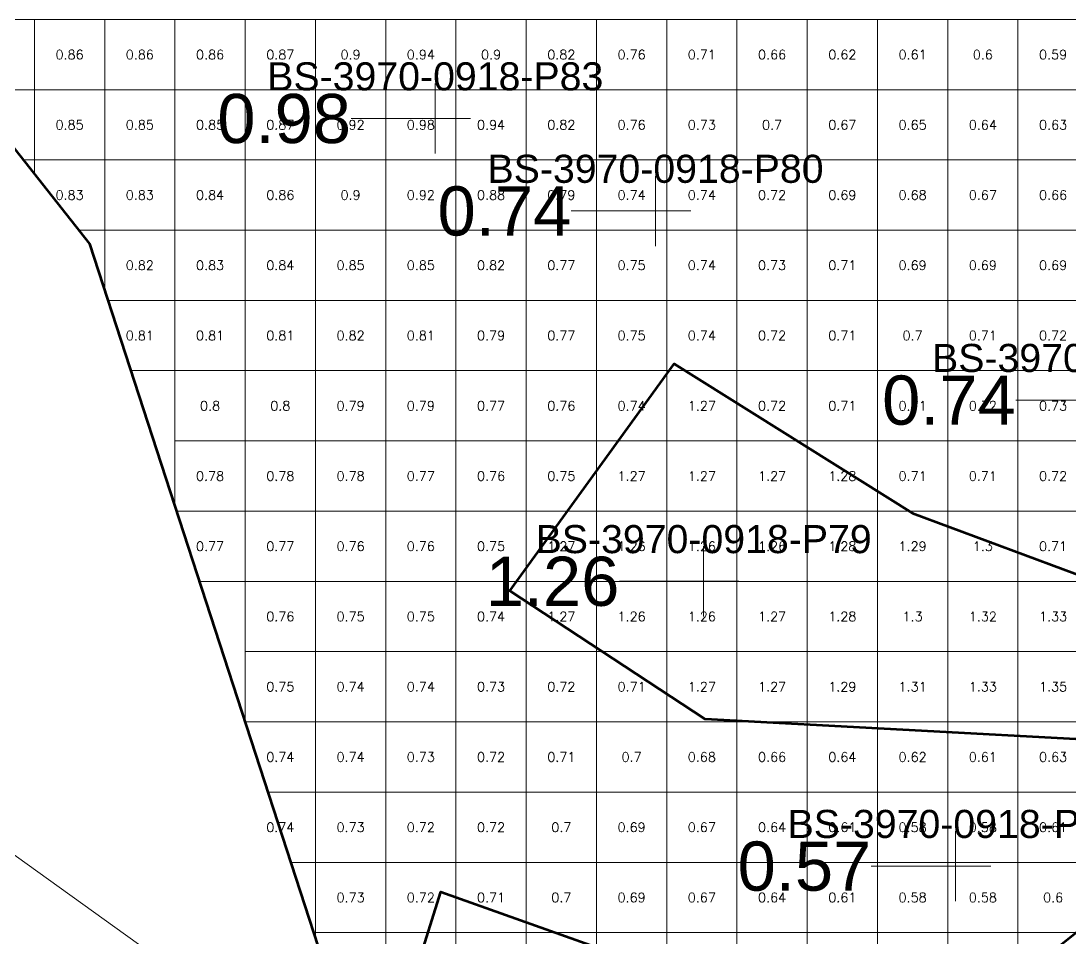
# Model space of a CAD drawing. Header units: inches. Extents: x 469759 to 470079, y 4349683 to 4349873.
# Drawn here: x 469863.11 to 469878.04, y 4349722.36 to 4349735.42 of the extents above; entities that cross this region are included whole.
import ezdxf
from ezdxf.enums import TextEntityAlignment as Align

# ---------------------------------------------------------------- set-up
doc = ezdxf.new("R2010")
doc.units = ezdxf.units.IN
doc.header["$MEASUREMENT"] = 0
for name, color, linetype, lineweight in [('点', 7, 'Continuous', 0), ('爆区方格网', 7, 'Continuous', 0), ('线条', 7, 'Continuous', 0), ('钻孔', 7, 'Continuous', 0)]:
    doc.layers.add(name, color=color, linetype=linetype, lineweight=lineweight)
doc.styles.add('3dmine_textStyle_1', font='txt.shx', dxfattribs={"height": 1, "bigfont": 'gbcbig.shx'})
doc.styles.add('3dmine_textStyle_2', font='arial.ttf', dxfattribs={"height": 1})

msp = doc.modelspace()

# ---------------------------------------------------------------- hatches: boundary and pattern name
at = {"layer": '钻孔', "linetype": 'Continuous', "lineweight": 0, "true_color": 0x00ffff, "extrusion": (0, 1, 0)}
for points in [[(-469870.01, 3959.703), (-469869.01, 3959.703), (-469869.01, 3972.703), (-469870.01, 3972.703)], [(-469873.145, 3959.815), (-469872.145, 3959.815), (-469872.145, 3972.815), (-469873.145, 3972.815)], [(-469877.416, 3959.762), (-469876.416, 3959.762), (-469876.416, 3972.762), (-469877.416, 3972.762)]]:
    msp.add_hatch(color=4, dxfattribs=at).paths.add_polyline_path(points, flags=0)
at = {"layer": '钻孔', "linetype": 'Continuous', "lineweight": 0, "true_color": 0x0000ff, "extrusion": (0, 1, 0)}
msp.add_hatch(color=5, dxfattribs=at).paths.add_polyline_path([(-469873.83, 3959.854), (-469872.83, 3959.854), (-469872.83, 3972.854), (-469873.83, 3972.854)], flags=0)

# ---------------------------------------------------------------- linework, layer by layer
at = {"color": 7, "linetype": 'Continuous', "lineweight": 0, "elevation": 3966.233}
msp.add_lwpolyline([(469845.427, 4349736.191), (469868.108, 4349719.891), (469868.108, 4349719.891), (469864.089, 4349732.247), (469861.567, 4349735.442), (469861.304, 4349735.775), (469863.277, 4349745.916), (469858.867, 4349747.095), (469855.24, 4349743.466), (469853.308, 4349743.754), (469850.298, 4349745.551), (469847.477, 4349743.663), (469848.343, 4349739.646), (469845.427, 4349736.191), (469845.427, 4349736.191)], dxfattribs=at)
at = {"color": 5, "linetype": 'Continuous', "lineweight": 53, "elevation": 3966.246}
for points in [[(469863.277, 4349745.916), (469862.112, 4349740.002), (469861.303, 4349735.776), (469864.089, 4349732.247), (469868.108, 4349719.891), (469869.089, 4349723.024), (469873.638, 4349721.402), (469875.959, 4349720.708), (469878.965, 4349723.109)], [(469878.48, 4349725.177), (469872.853, 4349725.479), (469870.07, 4349727.308), (469872.409, 4349730.537), (469875.805, 4349728.411), (469879.019, 4349727.218)]]:
    msp.add_lwpolyline(points, dxfattribs=at)
at = {"color": 7, "linetype": 'Continuous', "lineweight": 50, "elevation": 3966.246}
for points in [[(469879.019, 4349727.218), (469875.805, 4349728.411), (469872.409, 4349730.537), (469870.07, 4349727.308)], [(469870.07, 4349727.308), (469872.853, 4349725.479), (469872.853, 4349725.479), (469878.48, 4349725.177)], [(469878.965, 4349723.109), (469875.959, 4349720.708), (469873.638, 4349721.402), (469869.089, 4349723.024), (469868.108, 4349719.891), (469870.688, 4349717.269), (469874.939, 4349716.168), (469879.423, 4349718.362)]]:
    msp.add_lwpolyline(points, dxfattribs=at)
at = {"layer": '点', "color": 138, "linetype": 'Continuous', "lineweight": 0, "true_color": 0x004c4c}
for points, elevation in [([(469869.01, 4349733.532), (469869.01, 4349734.532)], 3972.703), ([(469869.51, 4349734.032), (469868.51, 4349734.032)], 3972.703), ([(469872.145, 4349732.216), (469872.145, 4349733.216)], 3972.815), ([(469872.645, 4349732.716), (469871.645, 4349732.716)], 3972.815), ([(469878.973, 4349730.023), (469877.973, 4349730.023)], 3972.767), ([(469872.83, 4349726.944), (469872.83, 4349727.944)], 3972.854), ([(469873.33, 4349727.444), (469872.33, 4349727.444)], 3972.854), ([(469876.416, 4349722.889), (469876.416, 4349723.889)], 3972.762), ([(469876.916, 4349723.389), (469875.916, 4349723.389)], 3972.762)]:
    msp.add_lwpolyline(points, dxfattribs=dict(at, elevation=elevation))
at = {"layer": '爆区方格网', "color": 4, "linetype": 'Continuous', "lineweight": 0, "true_color": 0x00ffff, "elevation": 3972.193}
for points in [[(469863.304, 4349734.442), (469862.356, 4349734.442), (469862.304, 4349734.508), (469862.304, 4349735.442), (469863.304, 4349735.442), (469863.304, 4349734.442)], [(469864.304, 4349734.442), (469863.304, 4349734.442), (469863.304, 4349735.442), (469864.304, 4349735.442), (469864.304, 4349734.442)], [(469865.304, 4349734.442), (469864.304, 4349734.442), (469864.304, 4349735.442), (469865.304, 4349735.442), (469865.304, 4349734.442)], [(469866.304, 4349734.442), (469865.304, 4349734.442), (469865.304, 4349735.442), (469866.304, 4349735.442), (469866.304, 4349734.442)], [(469867.304, 4349734.442), (469866.304, 4349734.442), (469866.304, 4349735.442), (469867.304, 4349735.442), (469867.304, 4349734.442)], [(469868.304, 4349734.442), (469867.304, 4349734.442), (469867.304, 4349735.442), (469868.304, 4349735.442), (469868.304, 4349734.442)], [(469869.304, 4349734.442), (469868.304, 4349734.442), (469868.304, 4349735.442), (469869.304, 4349735.442), (469869.304, 4349734.442)], [(469870.304, 4349734.442), (469869.304, 4349734.442), (469869.304, 4349735.442), (469870.304, 4349735.442), (469870.304, 4349734.442)], [(469871.304, 4349734.442), (469870.304, 4349734.442), (469870.304, 4349735.442), (469871.304, 4349735.442), (469871.304, 4349734.442)], [(469872.304, 4349734.442), (469871.304, 4349734.442), (469871.304, 4349735.442), (469872.304, 4349735.442), (469872.304, 4349734.442)], [(469873.304, 4349734.442), (469872.304, 4349734.442), (469872.304, 4349735.442), (469873.304, 4349735.442), (469873.304, 4349734.442)], [(469874.304, 4349734.442), (469873.304, 4349734.442), (469873.304, 4349735.442), (469874.304, 4349735.442), (469874.304, 4349734.442)], [(469875.304, 4349734.442), (469874.304, 4349734.442), (469874.304, 4349735.442), (469875.304, 4349735.442), (469875.304, 4349734.442)], [(469876.304, 4349734.442), (469875.304, 4349734.442), (469875.304, 4349735.442), (469876.304, 4349735.442), (469876.304, 4349734.442)], [(469877.304, 4349734.442), (469876.304, 4349734.442), (469876.304, 4349735.442), (469877.304, 4349735.442), (469877.304, 4349734.442)], [(469878.304, 4349734.442), (469877.304, 4349734.442), (469877.304, 4349735.442), (469878.304, 4349735.442), (469878.304, 4349734.442)], [(469863.304, 4349733.442), (469863.146, 4349733.442), (469862.356, 4349734.442), (469863.304, 4349734.442), (469863.304, 4349733.442)], [(469864.304, 4349733.442), (469863.304, 4349733.442), (469863.304, 4349734.442), (469864.304, 4349734.442), (469864.304, 4349733.442)], [(469865.304, 4349733.442), (469864.304, 4349733.442), (469864.304, 4349734.442), (469865.304, 4349734.442), (469865.304, 4349733.442)], [(469866.304, 4349733.442), (469865.304, 4349733.442), (469865.304, 4349734.442), (469866.304, 4349734.442), (469866.304, 4349733.442)], [(469867.304, 4349733.442), (469866.304, 4349733.442), (469866.304, 4349734.442), (469867.304, 4349734.442), (469867.304, 4349733.442)], [(469868.304, 4349733.442), (469867.304, 4349733.442), (469867.304, 4349734.442), (469868.304, 4349734.442), (469868.304, 4349733.442)], [(469869.304, 4349733.442), (469868.304, 4349733.442), (469868.304, 4349734.442), (469869.304, 4349734.442), (469869.304, 4349733.442)], [(469870.304, 4349733.442), (469869.304, 4349733.442), (469869.304, 4349734.442), (469870.304, 4349734.442), (469870.304, 4349733.442)], [(469871.304, 4349733.442), (469870.304, 4349733.442), (469870.304, 4349734.442), (469871.304, 4349734.442), (469871.304, 4349733.442)], [(469872.304, 4349733.442), (469871.304, 4349733.442), (469871.304, 4349734.442), (469872.304, 4349734.442), (469872.304, 4349733.442)], [(469873.304, 4349733.442), (469872.304, 4349733.442), (469872.304, 4349734.442), (469873.304, 4349734.442), (469873.304, 4349733.442)], [(469874.304, 4349733.442), (469873.304, 4349733.442), (469873.304, 4349734.442), (469874.304, 4349734.442), (469874.304, 4349733.442)], [(469875.304, 4349733.442), (469874.304, 4349733.442), (469874.304, 4349734.442), (469875.304, 4349734.442), (469875.304, 4349733.442)], [(469876.304, 4349733.442), (469875.304, 4349733.442), (469875.304, 4349734.442), (469876.304, 4349734.442), (469876.304, 4349733.442)], [(469877.304, 4349733.442), (469876.304, 4349733.442), (469876.304, 4349734.442), (469877.304, 4349734.442), (469877.304, 4349733.442)], [(469878.304, 4349733.442), (469877.304, 4349733.442), (469877.304, 4349734.442), (469878.304, 4349734.442), (469878.304, 4349733.442)], [(469864.304, 4349732.442), (469863.935, 4349732.442), (469863.304, 4349733.242), (469863.304, 4349733.442), (469864.304, 4349733.442), (469864.304, 4349732.442)], [(469865.304, 4349732.442), (469864.304, 4349732.442), (469864.304, 4349733.442), (469865.304, 4349733.442), (469865.304, 4349732.442)], [(469866.304, 4349732.442), (469865.304, 4349732.442), (469865.304, 4349733.442), (469866.304, 4349733.442), (469866.304, 4349732.442)], [(469867.304, 4349732.442), (469866.304, 4349732.442), (469866.304, 4349733.442), (469867.304, 4349733.442), (469867.304, 4349732.442)], [(469868.304, 4349732.442), (469867.304, 4349732.442), (469867.304, 4349733.442), (469868.304, 4349733.442), (469868.304, 4349732.442)], [(469869.304, 4349732.442), (469868.304, 4349732.442), (469868.304, 4349733.442), (469869.304, 4349733.442), (469869.304, 4349732.442)], [(469870.304, 4349732.442), (469869.304, 4349732.442), (469869.304, 4349733.442), (469870.304, 4349733.442), (469870.304, 4349732.442)], [(469871.304, 4349732.442), (469870.304, 4349732.442), (469870.304, 4349733.442), (469871.304, 4349733.442), (469871.304, 4349732.442)], [(469872.304, 4349732.442), (469871.304, 4349732.442), (469871.304, 4349733.442), (469872.304, 4349733.442), (469872.304, 4349732.442)], [(469873.304, 4349732.442), (469872.304, 4349732.442), (469872.304, 4349733.442), (469873.304, 4349733.442), (469873.304, 4349732.442)], [(469874.304, 4349732.442), (469873.304, 4349732.442), (469873.304, 4349733.442), (469874.304, 4349733.442), (469874.304, 4349732.442)], [(469875.304, 4349732.442), (469874.304, 4349732.442), (469874.304, 4349733.442), (469875.304, 4349733.442), (469875.304, 4349732.442)], [(469876.304, 4349732.442), (469875.304, 4349732.442), (469875.304, 4349733.442), (469876.304, 4349733.442), (469876.304, 4349732.442)], [(469877.304, 4349732.442), (469876.304, 4349732.442), (469876.304, 4349733.442), (469877.304, 4349733.442), (469877.304, 4349732.442)], [(469878.304, 4349732.442), (469877.304, 4349732.442), (469877.304, 4349733.442), (469878.304, 4349733.442), (469878.304, 4349732.442)], [(469865.304, 4349731.442), (469864.351, 4349731.442), (469864.304, 4349731.587), (469864.304, 4349732.442), (469865.304, 4349732.442), (469865.304, 4349731.442)], [(469866.304, 4349731.442), (469865.304, 4349731.442), (469865.304, 4349732.442), (469866.304, 4349732.442), (469866.304, 4349731.442)], [(469867.304, 4349731.442), (469866.304, 4349731.442), (469866.304, 4349732.442), (469867.304, 4349732.442), (469867.304, 4349731.442)], [(469868.304, 4349731.442), (469867.304, 4349731.442), (469867.304, 4349732.442), (469868.304, 4349732.442), (469868.304, 4349731.442)], [(469869.304, 4349731.442), (469868.304, 4349731.442), (469868.304, 4349732.442), (469869.304, 4349732.442), (469869.304, 4349731.442)], [(469870.304, 4349731.442), (469869.304, 4349731.442), (469869.304, 4349732.442), (469870.304, 4349732.442), (469870.304, 4349731.442)], [(469871.304, 4349731.442), (469870.304, 4349731.442), (469870.304, 4349732.442), (469871.304, 4349732.442), (469871.304, 4349731.442)], [(469872.304, 4349731.442), (469871.304, 4349731.442), (469871.304, 4349732.442), (469872.304, 4349732.442), (469872.304, 4349731.442)], [(469873.304, 4349731.442), (469872.304, 4349731.442), (469872.304, 4349732.442), (469873.304, 4349732.442), (469873.304, 4349731.442)], [(469874.304, 4349731.442), (469873.304, 4349731.442), (469873.304, 4349732.442), (469874.304, 4349732.442), (469874.304, 4349731.442)], [(469875.304, 4349731.442), (469874.304, 4349731.442), (469874.304, 4349732.442), (469875.304, 4349732.442), (469875.304, 4349731.442)], [(469876.304, 4349731.442), (469875.304, 4349731.442), (469875.304, 4349732.442), (469876.304, 4349732.442), (469876.304, 4349731.442)], [(469877.304, 4349731.442), (469876.304, 4349731.442), (469876.304, 4349732.442), (469877.304, 4349732.442), (469877.304, 4349731.442)], [(469878.304, 4349731.442), (469877.304, 4349731.442), (469877.304, 4349732.442), (469878.304, 4349732.442), (469878.304, 4349731.442)], [(469865.304, 4349730.442), (469864.676, 4349730.442), (469864.351, 4349731.442), (469865.304, 4349731.442), (469865.304, 4349730.442)], [(469866.304, 4349730.442), (469865.304, 4349730.442), (469865.304, 4349731.442), (469866.304, 4349731.442), (469866.304, 4349730.442)], [(469867.304, 4349730.442), (469866.304, 4349730.442), (469866.304, 4349731.442), (469867.304, 4349731.442), (469867.304, 4349730.442)], [(469868.304, 4349730.442), (469867.304, 4349730.442), (469867.304, 4349731.442), (469868.304, 4349731.442), (469868.304, 4349730.442)], [(469869.304, 4349730.442), (469868.304, 4349730.442), (469868.304, 4349731.442), (469869.304, 4349731.442), (469869.304, 4349730.442)], [(469870.304, 4349730.442), (469869.304, 4349730.442), (469869.304, 4349731.442), (469870.304, 4349731.442), (469870.304, 4349730.442)], [(469871.304, 4349730.442), (469870.304, 4349730.442), (469870.304, 4349731.442), (469871.304, 4349731.442), (469871.304, 4349730.442)], [(469872.304, 4349730.442), (469871.304, 4349730.442), (469871.304, 4349731.442), (469872.304, 4349731.442), (469872.304, 4349730.442)], [(469873.304, 4349730.442), (469872.304, 4349730.442), (469872.304, 4349731.442), (469873.304, 4349731.442), (469873.304, 4349730.442)], [(469874.304, 4349730.442), (469873.304, 4349730.442), (469873.304, 4349731.442), (469874.304, 4349731.442), (469874.304, 4349730.442)], [(469875.304, 4349730.442), (469874.304, 4349730.442), (469874.304, 4349731.442), (469875.304, 4349731.442), (469875.304, 4349730.442)], [(469876.304, 4349730.442), (469875.304, 4349730.442), (469875.304, 4349731.442), (469876.304, 4349731.442), (469876.304, 4349730.442)], [(469877.304, 4349730.442), (469876.304, 4349730.442), (469876.304, 4349731.442), (469877.304, 4349731.442), (469877.304, 4349730.442)], [(469878.304, 4349730.442), (469877.304, 4349730.442), (469877.304, 4349731.442), (469878.304, 4349731.442), (469878.304, 4349730.442)], [(469866.304, 4349729.442), (469865.304, 4349729.442), (469865.304, 4349730.442), (469866.304, 4349730.442), (469866.304, 4349729.442)], [(469867.304, 4349729.442), (469866.304, 4349729.442), (469866.304, 4349730.442), (469867.304, 4349730.442), (469867.304, 4349729.442)], [(469868.304, 4349729.442), (469867.304, 4349729.442), (469867.304, 4349730.442), (469868.304, 4349730.442), (469868.304, 4349729.442)], [(469869.304, 4349729.442), (469868.304, 4349729.442), (469868.304, 4349730.442), (469869.304, 4349730.442), (469869.304, 4349729.442)], [(469870.304, 4349729.442), (469869.304, 4349729.442), (469869.304, 4349730.442), (469870.304, 4349730.442), (469870.304, 4349729.442)], [(469871.304, 4349729.442), (469870.304, 4349729.442), (469870.304, 4349730.442), (469871.304, 4349730.442), (469871.304, 4349729.442)], [(469872.304, 4349729.442), (469871.304, 4349729.442), (469871.304, 4349730.442), (469872.304, 4349730.442), (469872.304, 4349729.442)], [(469874.304, 4349729.442), (469873.304, 4349729.442), (469873.304, 4349730.442), (469874.304, 4349730.442), (469874.304, 4349729.442)], [(469875.304, 4349729.442), (469874.304, 4349729.442), (469874.304, 4349730.442), (469875.304, 4349730.442), (469875.304, 4349729.442)], [(469876.304, 4349729.442), (469875.304, 4349729.442), (469875.304, 4349730.442), (469876.304, 4349730.442), (469876.304, 4349729.442)], [(469877.304, 4349729.442), (469876.304, 4349729.442), (469876.304, 4349730.442), (469877.304, 4349730.442), (469877.304, 4349729.442)], [(469878.304, 4349729.442), (469877.304, 4349729.442), (469877.304, 4349730.442), (469878.304, 4349730.442), (469878.304, 4349729.442)], [(469866.304, 4349728.442), (469865.327, 4349728.442), (469865.304, 4349728.512), (469865.304, 4349729.442), (469866.304, 4349729.442), (469866.304, 4349728.442)], [(469867.304, 4349728.442), (469866.304, 4349728.442), (469866.304, 4349729.442), (469867.304, 4349729.442), (469867.304, 4349728.442)], [(469868.304, 4349728.442), (469867.304, 4349728.442), (469867.304, 4349729.442), (469868.304, 4349729.442), (469868.304, 4349728.442)], [(469869.304, 4349728.442), (469868.304, 4349728.442), (469868.304, 4349729.442), (469869.304, 4349729.442), (469869.304, 4349728.442)], [(469870.304, 4349728.442), (469869.304, 4349728.442), (469869.304, 4349729.442), (469870.304, 4349729.442), (469870.304, 4349728.442)], [(469871.304, 4349728.442), (469870.304, 4349728.442), (469870.304, 4349729.442), (469871.304, 4349729.442), (469871.304, 4349728.442)], [(469876.304, 4349728.442), (469875.304, 4349728.442), (469875.304, 4349729.442), (469876.304, 4349729.442), (469876.304, 4349728.442)], [(469877.304, 4349728.442), (469876.304, 4349728.442), (469876.304, 4349729.442), (469877.304, 4349729.442), (469877.304, 4349728.442)], [(469878.304, 4349728.442), (469877.304, 4349728.442), (469877.304, 4349729.442), (469878.304, 4349729.442), (469878.304, 4349728.442)], [(469866.304, 4349727.442), (469865.652, 4349727.442), (469865.327, 4349728.442), (469866.304, 4349728.442), (469866.304, 4349727.442)], [(469867.304, 4349727.442), (469866.304, 4349727.442), (469866.304, 4349728.442), (469867.304, 4349728.442), (469867.304, 4349727.442)], [(469868.304, 4349727.442), (469867.304, 4349727.442), (469867.304, 4349728.442), (469868.304, 4349728.442), (469868.304, 4349727.442)], [(469869.304, 4349727.442), (469868.304, 4349727.442), (469868.304, 4349728.442), (469869.304, 4349728.442), (469869.304, 4349727.442)], [(469870.304, 4349727.442), (469869.304, 4349727.442), (469869.304, 4349728.442), (469870.304, 4349728.442), (469870.304, 4349727.442)], [(469878.304, 4349727.442), (469877.304, 4349727.442), (469877.304, 4349728.442), (469878.304, 4349728.442), (469878.304, 4349727.442)], [(469867.304, 4349726.442), (469866.304, 4349726.442), (469866.304, 4349727.442), (469867.304, 4349727.442), (469867.304, 4349726.442)], [(469868.304, 4349726.442), (469867.304, 4349726.442), (469867.304, 4349727.442), (469868.304, 4349727.442), (469868.304, 4349726.442)], [(469869.304, 4349726.442), (469868.304, 4349726.442), (469868.304, 4349727.442), (469869.304, 4349727.442), (469869.304, 4349726.442)], [(469870.304, 4349726.442), (469869.304, 4349726.442), (469869.304, 4349727.442), (469870.304, 4349727.442), (469870.304, 4349726.442)], [(469867.304, 4349725.442), (469866.304, 4349725.442), (469866.304, 4349726.442), (469867.304, 4349726.442), (469867.304, 4349725.442)], [(469868.304, 4349725.442), (469867.304, 4349725.442), (469867.304, 4349726.442), (469868.304, 4349726.442), (469868.304, 4349725.442)], [(469869.304, 4349725.442), (469868.304, 4349725.442), (469868.304, 4349726.442), (469869.304, 4349726.442), (469869.304, 4349725.442)], [(469870.304, 4349725.442), (469869.304, 4349725.442), (469869.304, 4349726.442), (469870.304, 4349726.442), (469870.304, 4349725.442)], [(469871.304, 4349725.442), (469870.304, 4349725.442), (469870.304, 4349726.442), (469871.304, 4349726.442), (469871.304, 4349725.442)], [(469872.304, 4349725.442), (469871.304, 4349725.442), (469871.304, 4349726.442), (469872.304, 4349726.442), (469872.304, 4349725.442)], [(469867.304, 4349724.442), (469866.628, 4349724.442), (469866.304, 4349725.438), (469866.304, 4349725.442), (469867.304, 4349725.442), (469867.304, 4349724.442)], [(469868.304, 4349724.442), (469867.304, 4349724.442), (469867.304, 4349725.442), (469868.304, 4349725.442), (469868.304, 4349724.442)], [(469869.304, 4349724.442), (469868.304, 4349724.442), (469868.304, 4349725.442), (469869.304, 4349725.442), (469869.304, 4349724.442)], [(469870.304, 4349724.442), (469869.304, 4349724.442), (469869.304, 4349725.442), (469870.304, 4349725.442), (469870.304, 4349724.442)], [(469871.304, 4349724.442), (469870.304, 4349724.442), (469870.304, 4349725.442), (469871.304, 4349725.442), (469871.304, 4349724.442)], [(469872.304, 4349724.442), (469871.304, 4349724.442), (469871.304, 4349725.442), (469872.304, 4349725.442), (469872.304, 4349724.442)], [(469873.304, 4349724.442), (469872.304, 4349724.442), (469872.304, 4349725.442), (469873.304, 4349725.442), (469873.304, 4349724.442)], [(469874.304, 4349724.442), (469873.304, 4349724.442), (469873.304, 4349725.442), (469874.304, 4349725.442), (469874.304, 4349724.442)], [(469875.304, 4349724.442), (469874.304, 4349724.442), (469874.304, 4349725.442), (469875.304, 4349725.442), (469875.304, 4349724.442)], [(469876.304, 4349724.442), (469875.304, 4349724.442), (469875.304, 4349725.442), (469876.304, 4349725.442), (469876.304, 4349724.442)], [(469877.304, 4349724.442), (469876.304, 4349724.442), (469876.304, 4349725.442), (469877.304, 4349725.442), (469877.304, 4349724.442)], [(469878.304, 4349724.442), (469877.304, 4349724.442), (469877.304, 4349725.442), (469878.304, 4349725.442), (469878.304, 4349724.442)], [(469867.304, 4349723.442), (469866.953, 4349723.442), (469866.628, 4349724.442), (469867.304, 4349724.442), (469867.304, 4349723.442)], [(469868.304, 4349723.442), (469867.304, 4349723.442), (469867.304, 4349724.442), (469868.304, 4349724.442), (469868.304, 4349723.442)], [(469869.304, 4349723.442), (469868.304, 4349723.442), (469868.304, 4349724.442), (469869.304, 4349724.442), (469869.304, 4349723.442)], [(469870.304, 4349723.442), (469869.304, 4349723.442), (469869.304, 4349724.442), (469870.304, 4349724.442), (469870.304, 4349723.442)], [(469871.304, 4349723.442), (469870.304, 4349723.442), (469870.304, 4349724.442), (469871.304, 4349724.442), (469871.304, 4349723.442)], [(469872.304, 4349723.442), (469871.304, 4349723.442), (469871.304, 4349724.442), (469872.304, 4349724.442), (469872.304, 4349723.442)], [(469873.304, 4349723.442), (469872.304, 4349723.442), (469872.304, 4349724.442), (469873.304, 4349724.442), (469873.304, 4349723.442)], [(469874.304, 4349723.442), (469873.304, 4349723.442), (469873.304, 4349724.442), (469874.304, 4349724.442), (469874.304, 4349723.442)], [(469875.304, 4349723.442), (469874.304, 4349723.442), (469874.304, 4349724.442), (469875.304, 4349724.442), (469875.304, 4349723.442)], [(469876.304, 4349723.442), (469875.304, 4349723.442), (469875.304, 4349724.442), (469876.304, 4349724.442), (469876.304, 4349723.442)], [(469877.304, 4349723.442), (469876.304, 4349723.442), (469876.304, 4349724.442), (469877.304, 4349724.442), (469877.304, 4349723.442)], [(469878.304, 4349723.442), (469877.304, 4349723.442), (469877.304, 4349724.442), (469878.304, 4349724.442), (469878.304, 4349723.442)], [(469868.304, 4349722.442), (469867.304, 4349722.442), (469867.304, 4349723.442), (469868.304, 4349723.442), (469868.304, 4349722.442)], [(469869.304, 4349722.442), (469868.304, 4349722.442), (469868.304, 4349723.442), (469869.304, 4349723.442), (469869.304, 4349722.442)], [(469870.304, 4349722.442), (469869.304, 4349722.442), (469869.304, 4349723.442), (469870.304, 4349723.442), (469870.304, 4349722.442)], [(469871.304, 4349722.442), (469870.304, 4349722.442), (469870.304, 4349723.442), (469871.304, 4349723.442), (469871.304, 4349722.442)], [(469872.304, 4349722.442), (469871.304, 4349722.442), (469871.304, 4349723.442), (469872.304, 4349723.442), (469872.304, 4349722.442)], [(469873.304, 4349722.442), (469872.304, 4349722.442), (469872.304, 4349723.442), (469873.304, 4349723.442), (469873.304, 4349722.442)], [(469874.304, 4349722.442), (469873.304, 4349722.442), (469873.304, 4349723.442), (469874.304, 4349723.442), (469874.304, 4349722.442)], [(469875.304, 4349722.442), (469874.304, 4349722.442), (469874.304, 4349723.442), (469875.304, 4349723.442), (469875.304, 4349722.442)], [(469876.304, 4349722.442), (469875.304, 4349722.442), (469875.304, 4349723.442), (469876.304, 4349723.442), (469876.304, 4349722.442)], [(469877.304, 4349722.442), (469876.304, 4349722.442), (469876.304, 4349723.442), (469877.304, 4349723.442), (469877.304, 4349722.442)], [(469878.304, 4349722.442), (469877.304, 4349722.442), (469877.304, 4349723.442), (469878.304, 4349723.442), (469878.304, 4349722.442)], [(469868.304, 4349721.442), (469867.604, 4349721.442), (469867.304, 4349722.364), (469867.304, 4349722.442), (469868.304, 4349722.442), (469868.304, 4349721.442)], [(469873.304, 4349721.442), (469872.304, 4349721.442), (469872.304, 4349722.442), (469873.304, 4349722.442), (469873.304, 4349721.442)], [(469874.304, 4349721.442), (469873.304, 4349721.442), (469873.304, 4349722.442), (469874.304, 4349722.442), (469874.304, 4349721.442)], [(469875.304, 4349721.442), (469874.304, 4349721.442), (469874.304, 4349722.442), (469875.304, 4349722.442), (469875.304, 4349721.442)], [(469876.304, 4349721.442), (469875.304, 4349721.442), (469875.304, 4349722.442), (469876.304, 4349722.442), (469876.304, 4349721.442)], [(469877.304, 4349721.442), (469876.304, 4349721.442), (469876.304, 4349722.442), (469877.304, 4349722.442), (469877.304, 4349721.442)]]:
    msp.add_lwpolyline(points, dxfattribs=at)
at = {"layer": '爆区方格网', "color": 5, "linetype": 'Continuous', "lineweight": 0, "true_color": 0x0000ff, "elevation": 3972.854}
for points in [[(469873.304, 4349729.442), (469872.304, 4349729.442), (469872.304, 4349730.442), (469873.304, 4349730.442), (469873.304, 4349729.442)], [(469872.304, 4349728.442), (469871.304, 4349728.442), (469871.304, 4349729.442), (469872.304, 4349729.442), (469872.304, 4349728.442)], [(469873.304, 4349728.442), (469872.304, 4349728.442), (469872.304, 4349729.442), (469873.304, 4349729.442), (469873.304, 4349728.442)], [(469874.304, 4349728.442), (469873.304, 4349728.442), (469873.304, 4349729.442), (469874.304, 4349729.442), (469874.304, 4349728.442)], [(469875.304, 4349728.442), (469874.304, 4349728.442), (469874.304, 4349729.442), (469875.304, 4349729.442), (469875.304, 4349728.442)], [(469871.304, 4349727.442), (469870.304, 4349727.442), (469870.304, 4349728.442), (469871.304, 4349728.442), (469871.304, 4349727.442)], [(469872.304, 4349727.442), (469871.304, 4349727.442), (469871.304, 4349728.442), (469872.304, 4349728.442), (469872.304, 4349727.442)], [(469873.304, 4349727.442), (469872.304, 4349727.442), (469872.304, 4349728.442), (469873.304, 4349728.442), (469873.304, 4349727.442)], [(469874.304, 4349727.442), (469873.304, 4349727.442), (469873.304, 4349728.442), (469874.304, 4349728.442), (469874.304, 4349727.442)], [(469875.304, 4349727.442), (469874.304, 4349727.442), (469874.304, 4349728.442), (469875.304, 4349728.442), (469875.304, 4349727.442)], [(469876.304, 4349727.442), (469875.304, 4349727.442), (469875.304, 4349728.442), (469876.304, 4349728.442), (469876.304, 4349727.442)], [(469877.304, 4349727.442), (469876.304, 4349727.442), (469876.304, 4349728.442), (469877.304, 4349728.442), (469877.304, 4349727.442)], [(469871.304, 4349726.442), (469870.304, 4349726.442), (469870.304, 4349727.442), (469871.304, 4349727.442), (469871.304, 4349726.442)], [(469872.304, 4349726.442), (469871.304, 4349726.442), (469871.304, 4349727.442), (469872.304, 4349727.442), (469872.304, 4349726.442)], [(469873.304, 4349726.442), (469872.304, 4349726.442), (469872.304, 4349727.442), (469873.304, 4349727.442), (469873.304, 4349726.442)], [(469874.304, 4349726.442), (469873.304, 4349726.442), (469873.304, 4349727.442), (469874.304, 4349727.442), (469874.304, 4349726.442)], [(469875.304, 4349726.442), (469874.304, 4349726.442), (469874.304, 4349727.442), (469875.304, 4349727.442), (469875.304, 4349726.442)], [(469876.304, 4349726.442), (469875.304, 4349726.442), (469875.304, 4349727.442), (469876.304, 4349727.442), (469876.304, 4349726.442)], [(469877.304, 4349726.442), (469876.304, 4349726.442), (469876.304, 4349727.442), (469877.304, 4349727.442), (469877.304, 4349726.442)], [(469878.304, 4349726.442), (469877.304, 4349726.442), (469877.304, 4349727.442), (469878.304, 4349727.442), (469878.304, 4349726.442)], [(469873.304, 4349725.442), (469872.304, 4349725.442), (469872.304, 4349726.442), (469873.304, 4349726.442), (469873.304, 4349725.442)], [(469874.304, 4349725.442), (469873.304, 4349725.442), (469873.304, 4349726.442), (469874.304, 4349726.442), (469874.304, 4349725.442)], [(469875.304, 4349725.442), (469874.304, 4349725.442), (469874.304, 4349726.442), (469875.304, 4349726.442), (469875.304, 4349725.442)], [(469876.304, 4349725.442), (469875.304, 4349725.442), (469875.304, 4349726.442), (469876.304, 4349726.442), (469876.304, 4349725.442)], [(469877.304, 4349725.442), (469876.304, 4349725.442), (469876.304, 4349726.442), (469877.304, 4349726.442), (469877.304, 4349725.442)], [(469878.304, 4349725.442), (469877.304, 4349725.442), (469877.304, 4349726.442), (469878.304, 4349726.442), (469878.304, 4349725.442)], [(469869.304, 4349721.442), (469868.304, 4349721.442), (469868.304, 4349722.442), (469869.304, 4349722.442), (469869.304, 4349721.442)], [(469870.304, 4349721.442), (469869.304, 4349721.442), (469869.304, 4349722.442), (469870.304, 4349722.442), (469870.304, 4349721.442)], [(469871.304, 4349721.442), (469870.304, 4349721.442), (469870.304, 4349722.442), (469871.304, 4349722.442), (469871.304, 4349721.442)], [(469872.304, 4349721.442), (469871.304, 4349721.442), (469871.304, 4349722.442), (469872.304, 4349722.442), (469872.304, 4349721.442)], [(469878.304, 4349721.442), (469877.304, 4349721.442), (469877.304, 4349722.442), (469878.304, 4349722.442), (469878.304, 4349721.442)]]:
    msp.add_lwpolyline(points, dxfattribs=at)
at = {"layer": '线条', "color": 138, "linetype": 'Continuous', "lineweight": 0, "true_color": 0x004c4c}
for points, elevation in [([(469869.01, 4349734.032), (469869.01, 4349734.032), (469869.01, 4349734.032)], 3972.703), ([(469872.145, 4349732.716), (469872.145, 4349732.716), (469872.145, 4349732.716)], 3972.815), ([(469872.83, 4349727.444), (469872.83, 4349727.444), (469872.83, 4349727.444)], 3972.854), ([(469876.416, 4349723.389), (469876.416, 4349723.389), (469876.416, 4349723.389)], 3972.762)]:
    msp.add_lwpolyline(points, dxfattribs=dict(at, elevation=elevation))
at = {"layer": '钻孔', "color": 4, "linetype": 'Continuous', "lineweight": 0, "true_color": 0x00ffff}
for points, elevation in [([(469869.01, 4349734.032), (469867.81, 4349734.032)], 3972.703), ([(469869.01, 4349734.032), (469867.81, 4349734.032)], 3959.703), ([(469872.145, 4349732.716), (469870.945, 4349732.716)], 3972.815), ([(469872.145, 4349732.716), (469870.945, 4349732.716)], 3959.815), ([(469878.473, 4349730.023), (469877.273, 4349730.023)], 3972.767), ([(469878.473, 4349730.023), (469877.273, 4349730.023)], 3959.767), ([(469876.416, 4349723.389), (469875.216, 4349723.389)], 3972.762), ([(469876.416, 4349723.389), (469875.216, 4349723.389)], 3959.762)]:
    msp.add_lwpolyline(points, dxfattribs=dict(at, elevation=elevation))
at = {"layer": '钻孔', "color": 5, "linetype": 'Continuous', "lineweight": 0, "true_color": 0x0000ff}
for elevation in [3972.854, 3959.854]:
    msp.add_lwpolyline([(469872.83, 4349727.444), (469871.63, 4349727.444)], dxfattribs=dict(at, elevation=elevation))

# ---------------------------------------------------------------- texts
at = {"color": 4, "linetype": 'Continuous', "lineweight": 0, "true_color": 0x00ffff, "style": '3dmine_textStyle_1'}
for s, p in [('0.86', (469863.804, 4349734.942, 3972.193)), ('0.86', (469864.804, 4349734.942, 3972.193)), ('0.86', (469865.804, 4349734.942, 3972.193)), ('0.87', (469866.804, 4349734.942, 3972.193)), ('0.9', (469867.804, 4349734.942, 3972.193)), ('0.94', (469868.804, 4349734.942, 3972.193)), ('0.9', (469869.804, 4349734.942, 3972.193)), ('0.82', (469870.804, 4349734.942, 3972.193)), ('0.76', (469871.804, 4349734.942, 3972.193)), ('0.71', (469872.804, 4349734.942, 3972.193)), ('0.66', (469873.804, 4349734.942, 3972.193)), ('0.62', (469874.804, 4349734.942, 3972.193)), ('0.61', (469875.804, 4349734.942, 3972.193)), ('0.6', (469876.804, 4349734.942, 3972.193)), ('0.59', (469877.804, 4349734.942, 3972.193)), ('0.85', (469863.804, 4349733.942, 3972.193)), ('0.85', (469864.804, 4349733.942, 3972.193)), ('0.85', (469865.804, 4349733.942, 3972.193)), ('0.87', (469866.804, 4349733.942, 3972.193)), ('0.92', (469867.804, 4349733.942, 3972.193)), ('0.98', (469868.804, 4349733.942, 3972.193)), ('0.94', (469869.804, 4349733.942, 3972.193)), ('0.82', (469870.804, 4349733.942, 3972.193)), ('0.76', (469871.804, 4349733.942, 3972.193)), ('0.73', (469872.804, 4349733.942, 3972.193)), ('0.7', (469873.804, 4349733.942, 3972.193)), ('0.67', (469874.804, 4349733.942, 3972.193)), ('0.65', (469875.804, 4349733.942, 3972.193)), ('0.64', (469876.804, 4349733.942, 3972.193)), ('0.63', (469877.804, 4349733.942, 3972.193)), ('0.83', (469863.804, 4349732.942, 3972.193)), ('0.83', (469864.804, 4349732.942, 3972.193)), ('0.84', (469865.804, 4349732.942, 3972.193)), ('0.86', (469866.804, 4349732.942, 3972.193)), ('0.9', (469867.804, 4349732.942, 3972.193)), ('0.92', (469868.804, 4349732.942, 3972.193)), ('0.88', (469869.804, 4349732.942, 3972.193)), ('0.79', (469870.804, 4349732.942, 3972.193)), ('0.74', (469871.804, 4349732.942, 3972.193)), ('0.74', (469872.804, 4349732.942, 3972.193)), ('0.72', (469873.804, 4349732.942, 3972.193)), ('0.69', (469874.804, 4349732.942, 3972.193)), ('0.68', (469875.804, 4349732.942, 3972.193)), ('0.67', (469876.804, 4349732.942, 3972.193)), ('0.66', (469877.804, 4349732.942, 3972.193)), ('0.82', (469864.804, 4349731.942, 3972.193)), ('0.83', (469865.804, 4349731.942, 3972.193)), ('0.84', (469866.804, 4349731.942, 3972.193)), ('0.85', (469867.804, 4349731.942, 3972.193)), ('0.85', (469868.804, 4349731.942, 3972.193)), ('0.82', (469869.804, 4349731.942, 3972.193)), ('0.77', (469870.804, 4349731.942, 3972.193)), ('0.75', (469871.804, 4349731.942, 3972.193)), ('0.74', (469872.804, 4349731.942, 3972.193)), ('0.73', (469873.804, 4349731.942, 3972.193)), ('0.71', (469874.804, 4349731.942, 3972.193)), ('0.69', (469875.804, 4349731.942, 3972.193)), ('0.69', (469876.804, 4349731.942, 3972.193)), ('0.69', (469877.804, 4349731.942, 3972.193)), ('0.81', (469864.804, 4349730.942, 3972.193)), ('0.81', (469865.804, 4349730.942, 3972.193)), ('0.81', (469866.804, 4349730.942, 3972.193)), ('0.82', (469867.804, 4349730.942, 3972.193)), ('0.81', (469868.804, 4349730.942, 3972.193)), ('0.79', (469869.804, 4349730.942, 3972.193)), ('0.77', (469870.804, 4349730.942, 3972.193)), ('0.75', (469871.804, 4349730.942, 3972.193)), ('0.74', (469872.804, 4349730.942, 3972.193)), ('0.72', (469873.804, 4349730.942, 3972.193)), ('0.71', (469874.804, 4349730.942, 3972.193)), ('0.7', (469875.804, 4349730.942, 3972.193)), ('0.71', (469876.804, 4349730.942, 3972.193)), ('0.72', (469877.804, 4349730.942, 3972.193)), ('0.8', (469865.804, 4349729.942, 3972.193)), ('0.8', (469866.804, 4349729.942, 3972.193)), ('0.79', (469867.804, 4349729.942, 3972.193)), ('0.79', (469868.804, 4349729.942, 3972.193)), ('0.77', (469869.804, 4349729.942, 3972.193)), ('0.76', (469870.804, 4349729.942, 3972.193)), ('0.74', (469871.804, 4349729.942, 3972.193)), ('0.72', (469873.804, 4349729.942, 3972.193)), ('0.71', (469874.804, 4349729.942, 3972.193)), ('0.71', (469875.804, 4349729.942, 3972.193)), ('0.72', (469876.804, 4349729.942, 3972.193)), ('0.73', (469877.804, 4349729.942, 3972.193)), ('0.78', (469865.804, 4349728.942, 3972.193)), ('0.78', (469866.804, 4349728.942, 3972.193)), ('0.78', (469867.804, 4349728.942, 3972.193)), ('0.77', (469868.804, 4349728.942, 3972.193)), ('0.76', (469869.804, 4349728.942, 3972.193)), ('0.75', (469870.804, 4349728.942, 3972.193)), ('0.71', (469875.804, 4349728.942, 3972.193)), ('0.71', (469876.804, 4349728.942, 3972.193)), ('0.72', (469877.804, 4349728.942, 3972.193)), ('0.77', (469865.804, 4349727.942, 3972.193)), ('0.77', (469866.804, 4349727.942, 3972.193)), ('0.76', (469867.804, 4349727.942, 3972.193)), ('0.76', (469868.804, 4349727.942, 3972.193)), ('0.75', (469869.804, 4349727.942, 3972.193)), ('0.71', (469877.804, 4349727.942, 3972.193)), ('0.76', (469866.804, 4349726.942, 3972.193)), ('0.75', (469867.804, 4349726.942, 3972.193)), ('0.75', (469868.804, 4349726.942, 3972.193)), ('0.74', (469869.804, 4349726.942, 3972.193)), ('0.75', (469866.804, 4349725.942, 3972.193)), ('0.74', (469867.804, 4349725.942, 3972.193)), ('0.74', (469868.804, 4349725.942, 3972.193)), ('0.73', (469869.804, 4349725.942, 3972.193)), ('0.72', (469870.804, 4349725.942, 3972.193)), ('0.71', (469871.804, 4349725.942, 3972.193)), ('0.74', (469866.804, 4349724.942, 3972.193)), ('0.74', (469867.804, 4349724.942, 3972.193)), ('0.73', (469868.804, 4349724.942, 3972.193)), ('0.72', (469869.804, 4349724.942, 3972.193)), ('0.71', (469870.804, 4349724.942, 3972.193)), ('0.7', (469871.804, 4349724.942, 3972.193)), ('0.68', (469872.804, 4349724.942, 3972.193)), ('0.66', (469873.804, 4349724.942, 3972.193)), ('0.64', (469874.804, 4349724.942, 3972.193)), ('0.62', (469875.804, 4349724.942, 3972.193)), ('0.61', (469876.804, 4349724.942, 3972.193)), ('0.63', (469877.804, 4349724.942, 3972.193)), ('0.74', (469866.804, 4349723.942, 3972.193)), ('0.73', (469867.804, 4349723.942, 3972.193)), ('0.72', (469868.804, 4349723.942, 3972.193)), ('0.72', (469869.804, 4349723.942, 3972.193)), ('0.7', (469870.804, 4349723.942, 3972.193)), ('0.69', (469871.804, 4349723.942, 3972.193)), ('0.67', (469872.804, 4349723.942, 3972.193)), ('0.64', (469873.804, 4349723.942, 3972.193)), ('0.61', (469874.804, 4349723.942, 3972.193)), ('0.58', (469875.804, 4349723.942, 3972.193)), ('0.58', (469876.804, 4349723.942, 3972.193)), ('0.61', (469877.804, 4349723.942, 3972.193)), ('0.73', (469867.804, 4349722.942, 3972.193)), ('0.72', (469868.804, 4349722.942, 3972.193)), ('0.71', (469869.804, 4349722.942, 3972.193)), ('0.7', (469870.804, 4349722.942, 3972.193)), ('0.69', (469871.804, 4349722.942, 3972.193)), ('0.67', (469872.804, 4349722.942, 3972.193)), ('0.64', (469873.804, 4349722.942, 3972.193)), ('0.61', (469874.804, 4349722.942, 3972.193)), ('0.58', (469875.804, 4349722.942, 3972.193)), ('0.58', (469876.804, 4349722.942, 3972.193)), ('0.6', (469877.804, 4349722.942, 3972.193))]:
    msp.add_text(s, height=0.1333, dxfattribs=at).set_placement(p, align=Align.MIDDLE_CENTER)
at = {"color": 5, "linetype": 'Continuous', "lineweight": 0, "true_color": 0x0000ff, "style": '3dmine_textStyle_1'}
for s, p in [('1.27', (469872.804, 4349729.942, 3972.854)), ('1.27', (469871.804, 4349728.942, 3972.854)), ('1.27', (469872.804, 4349728.942, 3972.854)), ('1.27', (469873.804, 4349728.942, 3972.854)), ('1.28', (469874.804, 4349728.942, 3972.854)), ('1.27', (469870.804, 4349727.942, 3972.854)), ('1.26', (469871.804, 4349727.942, 3972.854)), ('1.26', (469872.804, 4349727.942, 3972.854)), ('1.26', (469873.804, 4349727.942, 3972.854)), ('1.28', (469874.804, 4349727.942, 3972.854)), ('1.29', (469875.804, 4349727.942, 3972.854)), ('1.3', (469876.804, 4349727.942, 3972.854)), ('1.27', (469870.804, 4349726.942, 3972.854)), ('1.26', (469871.804, 4349726.942, 3972.854)), ('1.26', (469872.804, 4349726.942, 3972.854)), ('1.27', (469873.804, 4349726.942, 3972.854)), ('1.28', (469874.804, 4349726.942, 3972.854)), ('1.3', (469875.804, 4349726.942, 3972.854)), ('1.32', (469876.804, 4349726.942, 3972.854)), ('1.33', (469877.804, 4349726.942, 3972.854)), ('1.27', (469872.804, 4349725.942, 3972.854)), ('1.27', (469873.804, 4349725.942, 3972.854)), ('1.29', (469874.804, 4349725.942, 3972.854)), ('1.31', (469875.804, 4349725.942, 3972.854)), ('1.33', (469876.804, 4349725.942, 3972.854)), ('1.35', (469877.804, 4349725.942, 3972.854))]:
    msp.add_text(s, height=0.1333, dxfattribs=at).set_placement(p, align=Align.MIDDLE_CENTER)
at = {"layer": '钻孔', "color": 138, "linetype": 'Continuous', "lineweight": 0, "true_color": 0x004c4c, "style": '3dmine_textStyle_2'}
for s, p in [('BS-3970-0918-P83', (469869.01, 4349734.432, 3972.703)), ('BS-3970-0918-P80', (469872.145, 4349733.116, 3972.815)), ('BS-3970-0918-P78', (469878.473, 4349730.423, 3972.767)), ('BS-3970-0918-P79', (469872.83, 4349727.844, 3972.854)), ('BS-3970-0918-P37', (469876.416, 4349723.789, 3972.762))]:
    msp.add_text(s, height=0.4, dxfattribs=at).set_placement(p, align=Align.CENTER)
at = {"layer": '钻孔', "color": 4, "linetype": 'Continuous', "lineweight": 0, "true_color": 0x00ffff, "style": '3dmine_textStyle_2'}
for s, p in [('0.98', (469867.81, 4349734.032, 3966.203)), ('0.74', (469870.945, 4349732.716, 3966.315)), ('0.74', (469877.273, 4349730.023, 3966.267)), ('0.57', (469875.216, 4349723.389, 3966.262))]:
    msp.add_text(s, height=0.7, dxfattribs=at).set_placement(p, align=Align.MIDDLE_RIGHT)
at = {"layer": '钻孔', "color": 5, "linetype": 'Continuous', "lineweight": 0, "true_color": 0x0000ff, "style": '3dmine_textStyle_2'}
msp.add_text('1.26', height=0.7, dxfattribs=at).set_placement((469871.63, 4349727.444, 3966.354), align=Align.MIDDLE_RIGHT)

doc.saveas('drawing.dxf')
